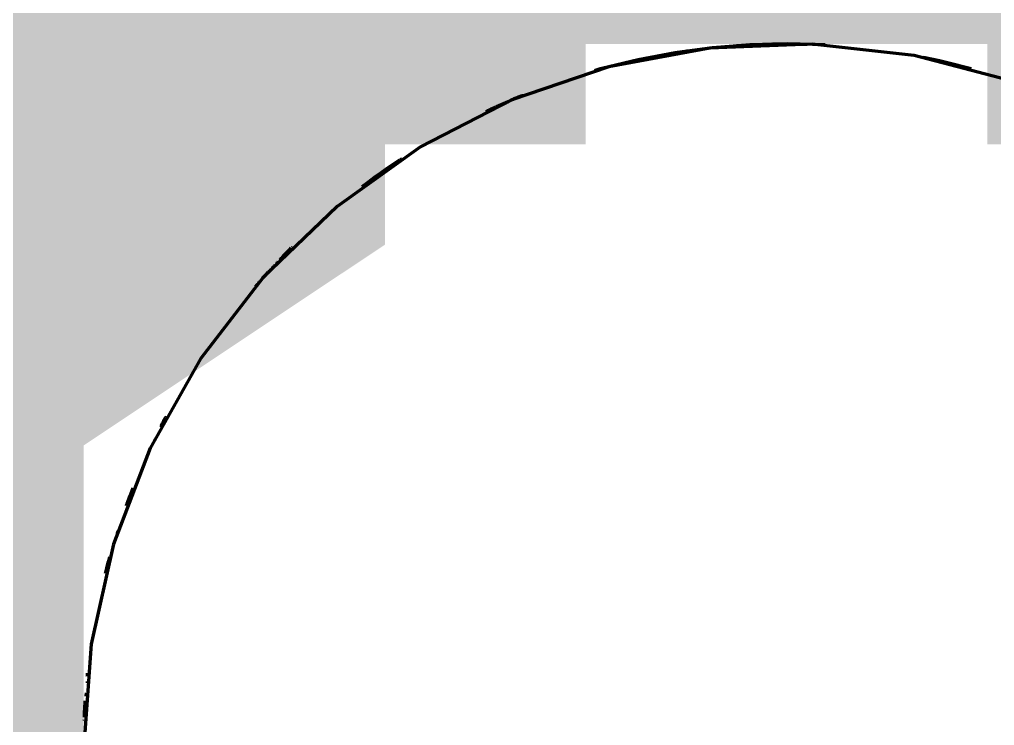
# Model space of a CAD drawing. Header units: millimetres. Extents: x 0 to 2208, y 0 to 420.
# Drawn here: x 1982.609 to 1983.58, y 282.821 to 283.524 of the extents above; entities that cross this region are included whole.
import ezdxf

# ---------------------------------------------------------------- set-up
doc = ezdxf.new("R2010")
doc.units = ezdxf.units.MM
doc.layers.add('01-VISIBLE', color=7, linetype='CONTINUOUS', lineweight=70)
doc.layers.add('13-GRAFICA', color=30, linetype='CONTINUOUS', lineweight=18)

msp = doc.modelspace()

# ---------------------------------------------------------------- hatches: boundary and pattern name
at = {"layer": '13-GRAFICA', "true_color": 0x202020}
h = msp.add_hatch(color=7, dxfattribs=at)
h.dxf.hatch_style = 1
h.paths.add_polyline_path([(1980.173, 282.4), (1980.2730000000001, 282.4), (1980.2730000000001, 283.2), (1980.173, 283.2), (1980.173, 291.8), (1982.673, 291.8), (1982.673, 283.1), (1982.673, 282.6), (1982.673, 249.8), (1980.173, 249.8)])
h = msp.add_hatch(color=7, dxfattribs=at)
h.dxf.hatch_style = 1
h.paths.add_polyline_path([(1984.073, 291.8), (1984.073, 283.1), (1983.973, 283.1), (1983.7730000000001, 283.4), (1983.573, 283.4), (1983.573, 283.5), (1983.173, 283.5), (1983.173, 283.4), (1982.973, 283.4), (1982.973, 283.3), (1982.673, 283.1), (1982.673, 291.8)])

# ---------------------------------------------------------------- linework, layer by layer
at = {"layer": '01-VISIBLE'}
for points in [[(1983.5990162833828, 283.4625078412739), (1983.5001457952494, 283.4883559730097), (1983.3985654162295, 283.49953299590663), (1983.2964401539452, 283.4958006879755), (1983.1959466336903, 283.47723858345284), (1983.0992266938629, 283.44424233321274), (1983.0083417647538, 283.397515157592), (1982.925228879678, 283.33805300437757), (1982.8516594717835, 283.2671231687393), (1982.7892015278694, 283.18623741869163), (1982.7391862337518, 283.0971196896323), (1982.7026795804256, 283.0016693696434), (1982.6804596422548, 282.901920817705), (1982.673, 282.8)], [(1983.4113329619488, 283.49894962817297), (1983.3739005338361, 283.49999942516945), (1983.336465528432, 283.4990459487734), (1983.2991350782977, 283.4960919276315), (1983.262016015934, 283.49114582207926), (1983.2252145678538, 283.48422179352997), (1983.1888360527994, 283.4753396546321)], [(1983.2666979941378, 283.4918814096578), (1983.2680600197982, 283.4920893022006), (1983.2694224520121, 283.49229451348606), (1983.2707852855012, 283.4924970427189), (1983.272148514986, 283.4926968891142), (1983.2735121351843, 283.4928940518976), (1983.2748761408143, 283.493088530305)], [(1983.3198731807433, 283.49798104309883), (1983.3235074802553, 283.4982481555143), (1983.327143121064, 283.49849634475004), (1983.3307800046402, 283.49872560407215), (1983.3344180324223, 283.49893592725977), (1983.3380571058162, 283.4991273086052), (1983.3416971262, 283.49929974291393)], [(1983.3568885251973, 283.4998145624543), (1983.357857733447, 283.4998362044571), (1983.3588269707395, 283.4998565041579), (1983.3597962352162, 283.4998754615182), (1983.360765525018, 283.499893076502), (1983.3617348382854, 283.49990934907606), (1983.3627041731597, 283.4999242792095)], [(1983.3632262618473, 283.4999317642888), (1983.367646678866, 283.4999795298137), (1983.3720673093856, 283.4999993786391), (1983.3764879771024, 283.4999913100405), (1983.3809085057128, 283.4999553243488), (1983.3853287189174, 283.4998914229361), (1983.3897484404288, 283.49979960829523)], [(1983.3898613474241, 283.4997968969725), (1983.3904825549112, 283.49978165340815), (1983.3911037486216, 283.4997658584011), (1983.391724928066, 283.4997495119636), (1983.392346092755, 283.49973261410844), (1983.3929672421987, 283.4997151648489), (1983.393588375908, 283.49969716419855)], [(1983.3939954683021, 283.4996850671596), (1983.3939962228383, 283.4996850445179), (1983.3939969773744, 283.4996850218754), (1983.3939977319105, 283.4996849992321), (1983.3939984864464, 283.49968497658796), (1983.3939992409826, 283.499684953943), (1983.3939999955185, 283.4996849312973)], [(1983.509347230614, 283.48659262200476), (1983.517307644898, 283.4849637204503), (1983.5252486155273, 283.48324252861994), (1983.533169072563, 283.4814292784452), (1983.5410679488284, 283.47952421424895), (1983.5489441800523, 283.4775275927127), (1983.5567967050108, 283.47543968284276)], [(1983.1820904163221, 283.4734638378833), (1983.1820867096017, 283.47346278711336), (1983.182083002887, 283.4734617363231), (1983.1820792961785, 283.47346068551235), (1983.1820755894753, 283.47345963468126), (1983.1820718827782, 283.47345858382977), (1983.1820681760867, 283.4734575329579)], [(1983.1884744557108, 283.4752409437866), (1983.1874653622056, 283.47496437468567), (1983.1864566832244, 283.47468629756867), (1983.1854484210212, 283.47440671305645), (1983.1844405778488, 283.4741256217733), (1983.1834331559587, 283.4738430243469), (1983.1824261576023, 283.4735589214082)], [(1983.0980519203943, 283.4437418397532), (1983.0984759180037, 283.4439227679844), (1983.098900034672, 283.44410341695135), (1983.0993242702152, 283.4442837865756), (1983.0997486244496, 283.44446387677897), (1983.100173097191, 283.44464368748334), (1983.1005976882552, 283.44482321861074)], [(1983.1051992463092, 283.4467478318281), (1983.1041931393165, 283.4463303129125), (1983.1031876832617, 283.4459112288553), (1983.1021828805792, 283.4454905806712), (1983.1011787337027, 283.44506836937853), (1983.1001752450636, 283.44464459599965), (1983.099172417092, 283.44421926156053)], [(1983.1006093592878, 283.4448281488549), (1983.1009191224534, 283.4449589124688), (1983.1012289483938, 283.44508952727824), (1983.1015388370367, 283.44521999325303), (1983.101848788311, 283.44535031036315), (1983.102158802145, 283.4454804785785), (1983.1024688784673, 283.4456104978691)], [(1983.1024805961226, 283.44561540781035), (1983.1027487276226, 283.44572769218155), (1983.1030169057283, 283.44583986519456), (1983.1032851303937, 283.44595192683005), (1983.1035534015723, 283.44606387706864), (1983.1038217192183, 283.4461757158911), (1983.104090083285, 283.44628744327804)], [(1983.1041077362775, 283.4462947881242), (1983.1047766108918, 283.44657266889936), (1983.1054457726757, 283.44684985743083), (1983.1061152209127, 283.4471263534217), (1983.106784954886, 283.4474021565761), (1983.1074549738787, 283.44767726659865), (1983.1081252771733, 283.44795168319484)], [(1983.108131182646, 283.44795409724827), (1983.108375177193, 283.4480537830262), (1983.1086192092575, 283.44815337692506), (1983.1088632788053, 283.4482528789308), (1983.1091073858015, 283.4483522890293), (1983.1093515302116, 283.4484516072064), (1983.1095957120008, 283.4485508334481)], [(1983.110197472521, 283.4487949090686), (1983.1101980165247, 283.448795129424), (1983.110198560529, 283.44879534977895), (1983.1101991045332, 283.44879557013337), (1983.110199648538, 283.44879579048734), (1983.1102001925426, 283.4487960108409), (1983.1102007365473, 283.448796231194)], [(1983.0736122502344, 283.4327455867321), (1983.0753093958424, 283.4335458203702), (1983.0770086803757, 283.43434150194315), (1983.0787100916248, 283.4351326257339), (1983.080413617365, 283.43591918605796), (1983.0821192453561, 283.43670117726384), (1983.0838269633434, 283.43747859373275)], [(1983.0838928742783, 283.4375084881436), (1983.0862428991172, 283.4385689999863), (1983.0885968140844, 283.43962084904365), (1983.0909545872469, 283.44066402104625), (1983.0933161866192, 283.4416985018423), (1983.095681580164, 283.442724277398), (1983.0980507357926, 283.44374133379756)], [(1982.9503163543147, 283.3579771812003), (1982.9564898813526, 283.3626004973729), (1982.9627139739537, 283.36715551217105), (1982.9689878764889, 283.37164167261153), (1982.9753108272835, 283.37605843406834), (1982.9816820587102, 283.3804052603389), (1982.9881007972815, 283.38468162370884)], [(1982.9887945497035, 283.3851377353407), (1982.9887950758578, 283.38513808081694), (1982.9887956020125, 283.3851384262927), (1982.9887961281675, 283.385138771768), (1982.9887966543229, 283.38513911724283), (1982.9887971804785, 283.3851394627172), (1982.9887977066344, 283.385139808191)], [(1982.9895063987944, 283.3856045211523), (1982.9895068526391, 283.38560481836043), (1982.9895073064843, 283.38560511556824), (1982.9895077603296, 283.38560541277565), (1982.989508214175, 283.38560570998277), (1982.9895086680208, 283.3856060071895), (1982.9895091218666, 283.3856063043959)], [(1982.8690494052178, 283.28583309870356), (1982.87080942816, 283.28765216241953), (1982.8725760171724, 283.289464850154), (1982.8743491491568, 283.29127113820607), (1982.87612880093, 283.2930710029584), (1982.8779149492236, 283.29486442087784), (1982.8797075706843, 283.29665136851554)], [(1982.8804873072222, 283.2974246175725), (1982.8804876033344, 283.29742491076036), (1982.8804878994465, 283.297425203948), (1982.8804881955589, 283.2974254971356), (1982.8804884916715, 283.2974257903229), (1982.8804887877843, 283.29742608351006), (1982.8804890838971, 283.29742637669705)], [(1982.86258251296, 283.2790344350281), (1982.8625830564022, 283.2790350140722), (1982.8625835998448, 283.2790355931157), (1982.8625841432881, 283.2790361721585), (1982.8625846867324, 283.27903675120075), (1982.862585230177, 283.2790373302424), (1982.8625857736224, 283.2790379092834)], [(1982.8629500643974, 283.27942576511657), (1982.862950661682, 283.2794264005529), (1982.862951258967, 283.2794270359885), (1982.8629518562532, 283.2794276714233), (1982.86295245354, 283.2794283068574), (1982.8629530508276, 283.27942894229074), (1982.862953648116, 283.27942957772336)], [(1982.8647083063763, 283.28128947160434), (1982.8647085590246, 283.2812897384271), (1982.8647088116732, 283.2812900052498), (1982.864709064322, 283.28129027207234), (1982.8647093169707, 283.2812905388947), (1982.8647095696194, 283.28129080571694), (1982.8647098222684, 283.2812910725391)], [(1982.8650016009651, 283.2815990322846), (1982.8650018953172, 283.28159934277176), (1982.8650021896697, 283.28159965325875), (1982.865002484022, 283.2815999637456), (1982.8650027783747, 283.2816002742322), (1982.8650030727276, 283.28160058471866), (1982.8650033670806, 283.2816008952049)], [(1982.8652951389336, 283.2819084720194), (1982.8652954748611, 283.2819088259287), (1982.8652958107887, 283.28190917983784), (1982.8652961467167, 283.2819095337467), (1982.865296482645, 283.2819098876554), (1982.8652968185734, 283.28191024156376), (1982.865297154502, 283.28191059547197)], [(1982.8655889203117, 283.2822177906289), (1982.8655892976801, 283.2822181877125), (1982.8655896750488, 283.28221858479577), (1982.8655900524177, 283.28221898187877), (1982.865590429787, 283.2822193789615), (1982.8655908071567, 283.28221977604386), (1982.8655911845267, 283.28222017312595)], [(1982.8658829451297, 283.2825269879331), (1982.8658833637985, 283.2825274279373), (1982.8658837824676, 283.28252786794104), (1982.865884201137, 283.28252830794446), (1982.8658846198068, 283.28252874794754), (1982.865885038477, 283.2825291879502), (1982.8658854571477, 283.2825296279525)], [(1982.8661772134178, 283.282836063752), (1982.8661776732401, 283.2828365464173), (1982.866178133063, 283.28283702908215), (1982.866178592886, 283.2828375117466), (1982.8661790527096, 283.28283799441056), (1982.8661795125338, 283.28283847707416), (1982.8661799723584, 283.28283895973726)], [(1982.8683298940796, 283.28508564799495), (1982.8683301858507, 283.2850859515456), (1982.868330477622, 283.2850862550962), (1982.8683307693937, 283.2850865586465), (1982.8683310611652, 283.28508686219675), (1982.868331352937, 283.28508716574675), (1982.868331644709, 283.28508746929657)], [(1982.8685695715976, 283.2853348788497), (1982.8685698951792, 283.2853352151625), (1982.868570218761, 283.28533555147504), (1982.8685705423432, 283.28533588778737), (1982.8685708659254, 283.28533622409947), (1982.868571189508, 283.28533656041134), (1982.8685715130905, 283.28533689672304)], [(1982.8688094086385, 283.285584029118), (1982.8688097638978, 283.2855843979898), (1982.8688101191574, 283.28558476686135), (1982.8688104744172, 283.2855851357326), (1982.8688108296772, 283.28558550460366), (1982.8688111849374, 283.2855858734744), (1982.868811540198, 283.28558624234495)], [(1982.8511647368966, 283.26657042082513), (1982.8520867680836, 283.26759961971675), (1982.853010829123, 283.2686269965044), (1982.8539369164139, 283.26965254718465), (1982.8548650263479, 283.270676267761), (1982.8557951553084, 283.27169815424435), (1982.8567272996713, 283.27271820265247)], [(1982.85692906737, 283.2729384661313), (1982.8569293949536, 283.2729388235908), (1982.8569297225376, 283.27293918105005), (1982.8569300501217, 283.2729395385091), (1982.8569303777062, 283.2729398959679), (1982.856930705291, 283.2729402534265), (1982.856931032876, 283.27294061088486)], [(1982.857416065846, 283.27346933075313), (1982.857478664423, 283.27353748837345), (1982.85754127201, 283.27360563771754), (1982.8576038886058, 283.2736737787841), (1982.8576665142098, 283.2737419115719), (1982.8577291488202, 283.27381003607985), (1982.8577917924367, 283.27387815230674)], [(1982.8578858105518, 283.273980350032), (1982.8580466692688, 283.27415510919815), (1982.858207587275, 283.2743298137723), (1982.8583685645522, 283.27450446373433), (1982.8585296010815, 283.2746790590641), (1982.8586906968446, 283.27485359974156), (1982.8588518518231, 283.2750280857466)], [(1982.8589226884476, 283.27510474453396), (1982.8589236136418, 283.2751057456195), (1982.858924538838, 283.27510674670316), (1982.858925464036, 283.27510774778506), (1982.858926389236, 283.2751087488652), (1982.858927314438, 283.27510974994345), (1982.858928239642, 283.27511075101995)], [(1982.8607505503433, 283.2770749439092), (1982.860750822935, 283.27707523659865), (1982.8607510955264, 283.27707552928786), (1982.8607513681184, 283.27707582197695), (1982.8607516407103, 283.27707611466593), (1982.8607519133025, 283.2770764073547), (1982.8607521858949, 283.2770767000433)], [(1982.861116170464, 283.27746721969936), (1982.861116497404, 283.2774675702058), (1982.8611168243447, 283.277467920712), (1982.8611171512853, 283.277468271218), (1982.8611174782263, 283.2774686217238), (1982.8611178051676, 283.27746897222937), (1982.8611181321091, 283.27746932273476)], [(1982.8614821767237, 283.27785930706307), (1982.8614825579352, 283.2778597151255), (1982.8614829391472, 283.2778601231876), (1982.8614833203594, 283.2778605312494), (1982.861483701572, 283.2778609393109), (1982.8614840827852, 283.2778613473721), (1982.8614844639983, 283.277861755433)], [(1982.861848569185, 283.27825120564387), (1982.8618490045785, 283.2782516709891), (1982.8618494399727, 283.278252136334), (1982.8618498753672, 283.27825260167845), (1982.8618503107623, 283.27825306702255), (1982.8618507461576, 283.27825353236625), (1982.8618511815534, 283.2782539977095)], [(1982.8622153479098, 283.2786429150847), (1982.8622158373842, 283.2786434374278), (1982.8622163268592, 283.27864395977036), (1982.862216816335, 283.2786444821125), (1982.8622173058109, 283.2786450044541), (1982.8622177952875, 283.27864552679523), (1982.8622182847648, 283.27864604913583)], [(1982.845186886725, 283.25979703779535), (1982.8451871784366, 283.2597973726585), (1982.8451874701482, 283.25979770752144), (1982.8451877618602, 283.25979804238426), (1982.8451880535724, 283.25979837724685), (1982.8451883452847, 283.2597987121092), (1982.8451886369971, 283.25979904697147)], [(1982.8458262895442, 283.26052999642786), (1982.8458268183274, 283.2605306017312), (1982.8458273471115, 283.2605312070339), (1982.845827875896, 283.260531812336), (1982.8458284046812, 283.26053241763753), (1982.8458289334674, 283.26053302293843), (1982.8458294622542, 283.2605336282387)], [(1982.8461985054932, 283.2609557289444), (1982.8461988520378, 283.26095612499125), (1982.8461991985826, 283.26095652103777), (1982.8461995451278, 283.26095691708406), (1982.846199891673, 283.26095731313006), (1982.8462002382187, 283.26095770917584), (1982.8462005847648, 283.26095810522133)], [(1982.846944246792, 283.2618066081052), (1982.8470187341024, 283.26189144472363), (1982.8470932350947, 283.26197626932765), (1982.8471677497662, 283.262061081915), (1982.8472422781156, 283.2621458824834), (1982.8473168201406, 283.2622306710308), (1982.8473913758394, 283.2623154475549)], [(1982.8481273490474, 283.2631508385316), (1982.8481276930409, 283.263151228367), (1982.8481280370343, 283.2631516182021), (1982.8481283810283, 283.26315200803697), (1982.8481287250224, 283.2631523978715), (1982.848129069017, 283.26315278770585), (1982.8481294130117, 283.26315317753995)], [(1982.8483793789703, 283.26343629872815), (1982.848379695063, 283.263436656552), (1982.8483800111555, 283.2634370143757), (1982.8483803272486, 283.2634373721992), (1982.848380643342, 283.26343773002236), (1982.8483809594354, 283.26343808784543), (1982.8483812755292, 283.2634384456682)], [(1982.8486316063013, 283.2637216694487), (1982.8486318943399, 283.2637219951575), (1982.8486321823784, 283.263722320866), (1982.8486324704174, 283.26372264657437), (1982.8486327584565, 283.26372297228255), (1982.8486330464957, 283.26372329799057), (1982.8486333345352, 283.2637236236984)], [(1982.8488840310417, 283.26400695053763), (1982.8488842908766, 283.2640072440325), (1982.848884550712, 283.26400753752716), (1982.8488848105474, 283.2640078310217), (1982.8488850703827, 283.264008124516), (1982.8488853302185, 283.26400841801023), (1982.8488855900544, 283.26400871150435)], [(1982.849136653192, 283.2642921418392), (1982.8491368846783, 283.2642924030262), (1982.8491371161647, 283.2642926642132), (1982.849137347651, 283.26429292540007), (1982.8491375791377, 283.2642931865868), (1982.8491378106246, 283.2642934477734), (1982.8491380421115, 283.26429370895994)], [(1982.8440319028623, 283.2584678293514), (1982.8440322766812, 283.2584682606536), (1982.8440326505006, 283.25846869195556), (1982.8440330243204, 283.2584691232572), (1982.8440333981405, 283.25846955455853), (1982.844033771961, 283.25846998585956), (1982.8440341457817, 283.2584704171603)], [(1982.8443102449287, 283.25878877630475), (1982.8443104950068, 283.2587890644846), (1982.8443107450848, 283.2587893526642), (1982.8443109951634, 283.25878964084376), (1982.844311245242, 283.2587899290231), (1982.8443114953204, 283.2587902172024), (1982.8443117453994, 283.2587905053815)], [(1982.8448676698445, 283.25943034325945), (1982.8448681057603, 283.2594308443607), (1982.8448685416768, 283.25943134546145), (1982.8448689775937, 283.2594318465618), (1982.8448694135109, 283.2594323476618), (1982.8448698494287, 283.2594328487614), (1982.844870285347, 283.2594333498605)], [(1982.7516935075541, 283.1224565793001), (1982.7518949722923, 283.1228444636848), (1982.752096679189, 283.12323222219817), (1982.7522986281651, 283.12361985468885), (1982.7525008191421, 283.1240073610057), (1982.752703252041, 283.1243947409976), (1982.7529059267833, 283.12478199451357)], [(1982.7529073853307, 283.12478477924924), (1982.7531419197471, 283.12523216944203), (1982.7533767769512, 283.12567939027196), (1982.7536119568208, 283.1261264415061), (1982.7538474592338, 283.12657332291155), (1982.754083284067, 283.12702003425574), (1982.7543194311982, 283.1274665753059)], [(1982.7545669198516, 283.1279337274911), (1982.7545673181428, 283.1279344786066), (1982.7545677164348, 283.12793522972163), (1982.7545681147278, 283.1279359808362), (1982.7545685130217, 283.1279367319503), (1982.7545689113163, 283.1279374830638), (1982.754569309612, 283.12793823417695)], [(1982.7547867199457, 283.1283479019167), (1982.7547870654716, 283.12834855247235), (1982.7547874109985, 283.12834920302754), (1982.7547877565257, 283.12834985358245), (1982.754788102054, 283.1283505041369), (1982.7547884475825, 283.1283511546911), (1982.754788793112, 283.12835180524485)], [(1982.754982436095, 283.12871613149366), (1982.7549827401915, 283.1287167032238), (1982.7549830442888, 283.1287172749536), (1982.7549833483865, 283.12871784668323), (1982.7549836524847, 283.12871841841246), (1982.7549839565834, 283.12871899014146), (1982.7549842606827, 283.12871956187024)], [(1982.7497228352158, 283.118630786472), (1982.749723083462, 283.1186312720686), (1982.7497233317085, 283.118631757665), (1982.7497235799553, 283.11863224326123), (1982.7497238282026, 283.1186327288572), (1982.74972407645, 283.11863321445304), (1982.749724324698, 283.1186337000487)], [(1982.749980221282, 283.1191337614043), (1982.7499803939133, 283.1191340984191), (1982.749980566545, 283.1191344354338), (1982.7499807391769, 283.1191347724484), (1982.749980911809, 283.11913510946283), (1982.749981084441, 283.11913544647723), (1982.7499812570734, 283.1191357834915)], [(1982.7502380966434, 283.119636690921), (1982.750275910722, 283.11971035501654), (1982.750313733514, 283.1197840146385), (1982.750351565019, 283.119857669786), (1982.7503894052363, 283.1199313204578), (1982.7504272541655, 283.120004966653), (1982.750465111806, 283.1200786083706)], [(1982.750496461482, 283.1201395744067), (1982.750654033539, 283.1204457842871), (1982.7508117562204, 283.1207519166108), (1982.750969629489, 283.12105797130374), (1982.7511276533057, 283.12136394829184), (1982.751285827633, 283.12166984750104), (1982.751444152432, 283.1219756688572)], [(1982.7514461987005, 283.1219796190334), (1982.7514849447796, 283.1220544039972), (1982.751523699857, 283.1221291842984), (1982.7515624639318, 283.1222039599359), (1982.7516012370036, 283.12227873090865), (1982.7516400190716, 283.12235349721556), (1982.7516788101357, 283.12242825885556)], [(1982.7434458456787, 283.10604177306004), (1982.743445981559, 283.1060420525775), (1982.7434461174396, 283.1060423320949), (1982.7434462533204, 283.1060426116122), (1982.743446389201, 283.1060428911295), (1982.743446525082, 283.10604317064667), (1982.743446660963, 283.10604345016384)], [(1982.7162084606641, 283.04212574663876), (1982.7171751857543, 283.04473213259143), (1982.7181522539024, 283.04733465885795), (1982.7191396497028, 283.0499332843923), (1982.7201373575865, 283.0525279682099), (1982.7211453618215, 283.0551186693884), (1982.7221636465135, 283.0577053470684)], [(1982.715457037525, 283.04007760310503), (1982.7154721026823, 283.040118860709), (1982.7154871704279, 283.0401601173677), (1982.7155022407624, 283.0402013730809), (1982.7155173136855, 283.04024262784833), (1982.715532389197, 283.04028388166995), (1982.715547467297, 283.0403251345456)], [(1982.7155776132736, 283.04040758826574), (1982.7156679109698, 283.0406543742273), (1982.7157583013059, 283.0409011262728), (1982.715848784269, 283.0411478443674), (1982.715939359846, 283.04139452847636), (1982.7160300280248, 283.0416411785649), (1982.716120788792, 283.04188779459827)], [(1982.7059138118188, 283.0121226433348), (1982.7059139148275, 283.0121229672774), (1982.7059140178362, 283.0121232912199), (1982.7059141208451, 283.0121236151624), (1982.705914223854, 283.0121239391048), (1982.7059143268632, 283.01212426304716), (1982.7059144298726, 283.01212458698944)], [(1982.706062347469, 283.0125891953548), (1982.7060624481257, 283.0125895111358), (1982.7060625487825, 283.0125898269168), (1982.7060626494392, 283.01259014269766), (1982.7060627500964, 283.01259045847854), (1982.7060628507536, 283.01259077425937), (1982.7060629514108, 283.01259109004013)], [(1982.7062112231683, 283.0130556863945), (1982.7062113214115, 283.01305599386023), (1982.7062114196547, 283.0130563013259), (1982.706211517898, 283.01305660879154), (1982.7062116161414, 283.0130569162571), (1982.706211714385, 283.0130572237226), (1982.7062118126287, 283.0130575311881)], [(1982.7063604389668, 283.0135221162984), (1982.7063605347346, 283.0135224152953), (1982.7063606305023, 283.01352271429215), (1982.70636072627, 283.01352301328893), (1982.706360822038, 283.01352331228566), (1982.7063609178063, 283.0135236112824), (1982.7063610135745, 283.01352391027905)], [(1982.7065099949145, 283.01398848491067), (1982.7065100881446, 283.0139887752854), (1982.7065101813748, 283.01398906566), (1982.706510274605, 283.01398935603464), (1982.7065103678353, 283.0139896464092), (1982.7065104610658, 283.01398993678373), (1982.7065105542965, 283.0139902271583)], [(1982.7066598910617, 283.0144547920753), (1982.7066599816917, 283.0144550736747), (1982.7066600723217, 283.01445535527404), (1982.7066601629517, 283.0144556368733), (1982.7066602535822, 283.0144559184726), (1982.7066603442124, 283.01445620007183), (1982.7066604348431, 283.014456481671)], [(1982.6945261133496, 282.9722590543294), (1982.695236005924, 282.9750313252903), (1982.6959572260303, 282.9778006709361), (1982.6966897616132, 282.9805670449831), (1982.6974336004284, 282.9833304011969), (1982.6981887300437, 282.98609069339375), (1982.6989551378379, 282.98884787544085)], [(1982.6766371597907, 282.87126567902874), (1982.6766698847618, 282.8715847251826), (1982.6767027559076, 282.87190375630917), (1982.676735773221, 282.8722227723417), (1982.6767689366955, 282.8725417732131), (1982.6768022463236, 282.8728607588564), (1982.6768357020987, 282.8731797292047)], [(1982.6759019129656, 282.86367305836177), (1982.6759019435422, 282.8636733931177), (1982.6759019741191, 282.8636737278737), (1982.6759020046961, 282.86367406262957), (1982.6759020352733, 282.86367439738547), (1982.6759020658508, 282.86367473214136), (1982.6759020964282, 282.86367506689726)], [(1982.6759423665137, 282.86411440527803), (1982.6759423954259, 282.8641147196143), (1982.6759424243382, 282.86411503395055), (1982.6759424532509, 282.86411534828676), (1982.6759424821635, 282.864115662623), (1982.6759425110763, 282.8641159769592), (1982.6759425399894, 282.86411629129543)], [(1982.675983100528, 282.8645557377247), (1982.6759831277243, 282.8645560313678), (1982.675983154921, 282.8645563250109), (1982.6759831821175, 282.8645566186539), (1982.6759832093144, 282.86455691229696), (1982.6759832365112, 282.86455720594), (1982.6759832637083, 282.864557499583)], [(1982.6765381708144, 282.87029169658916), (1982.6765406887116, 282.870316639883), (1982.6765432075022, 282.87034158308666), (1982.6765457271858, 282.8703665262001), (1982.676548247763, 282.8703914692233), (1982.6765507692335, 282.87041641215615), (1982.6765532915974, 282.8704413549987)], [(1982.6749331278077, 282.85198693709594), (1982.6749331567323, 282.8519873254866), (1982.674933185657, 282.8519877138773), (1982.674933214582, 282.85198810226797), (1982.6749332435072, 282.8519884906586), (1982.6749332724328, 282.85198887904926), (1982.6749333013584, 282.8519892674399)], [(1982.6749727091478, 282.8525157212914), (1982.674972740497, 282.85251613797686), (1982.6749727718466, 282.8525165546622), (1982.6749728031962, 282.8525169713476), (1982.674972834546, 282.85251738803294), (1982.6749728658963, 282.8525178047183), (1982.6749728972468, 282.85251822140356)], [(1982.6750126920442, 282.85304448855345), (1982.6750127258151, 282.8530449329269), (1982.6750127595863, 282.85304537730036), (1982.6750127933576, 282.85304582167373), (1982.6750128271294, 282.85304626604716), (1982.6750128609012, 282.85304671042053), (1982.6750128946735, 282.8530471547939)], [(1982.6736164751985, 282.82937144752344), (1982.6737356742951, 282.8320842607737), (1982.673865395968, 282.83479659121866), (1982.6740056382678, 282.83750839804304), (1982.6741563990859, 282.8402196404393), (1982.674317676156, 282.8429302776082), (1982.6744894670542, 282.84564026876)], [(1982.6748167929543, 282.85040048463566), (1982.6748168145982, 282.8504007844616), (1982.6748168362421, 282.85040108428757), (1982.6748168578863, 282.8504013841135), (1982.6748168795307, 282.8504016839394), (1982.674816901175, 282.8504019837654), (1982.6748169228197, 282.8504022835913)], [(1982.6748551697278, 282.85092931859543), (1982.6748551937987, 282.85092964856045), (1982.6748552178697, 282.85092997852547), (1982.6748552419408, 282.8509303084905), (1982.674855266012, 282.85093063845545), (1982.6748552900835, 282.85093096842047), (1982.6748553141551, 282.85093129838543)], [(1982.6748939480067, 282.8514581361397), (1982.6748939745048, 282.85145849562497), (1982.674894001003, 282.8514588551102), (1982.6748940275015, 282.8514592145954), (1982.674894054, 282.85145957408065), (1982.674894080499, 282.8514599335658), (1982.674894106998, 282.851460293051)], [(1982.6734940843837, 282.8262958248335), (1982.673494173875, 282.8262982053237), (1982.6734942633746, 282.82630058581356), (1982.673494352882, 282.82630296630316), (1982.6734944423974, 282.8263053467924), (1982.6734945319213, 282.82630772728135), (1982.673494621453, 282.82631010777004)], [(1982.6735005548373, 282.82646738784064), (1982.6735006253102, 282.82646925028644), (1982.673500695788, 282.82647111273195), (1982.6735007662708, 282.82647297517735), (1982.6735008367586, 282.8264748376225), (1982.6735009072513, 282.82647670006753), (1982.673500977749, 282.8264785625123)]]:
    msp.add_lwpolyline(points, dxfattribs=at)

doc.saveas('drawing.dxf')
